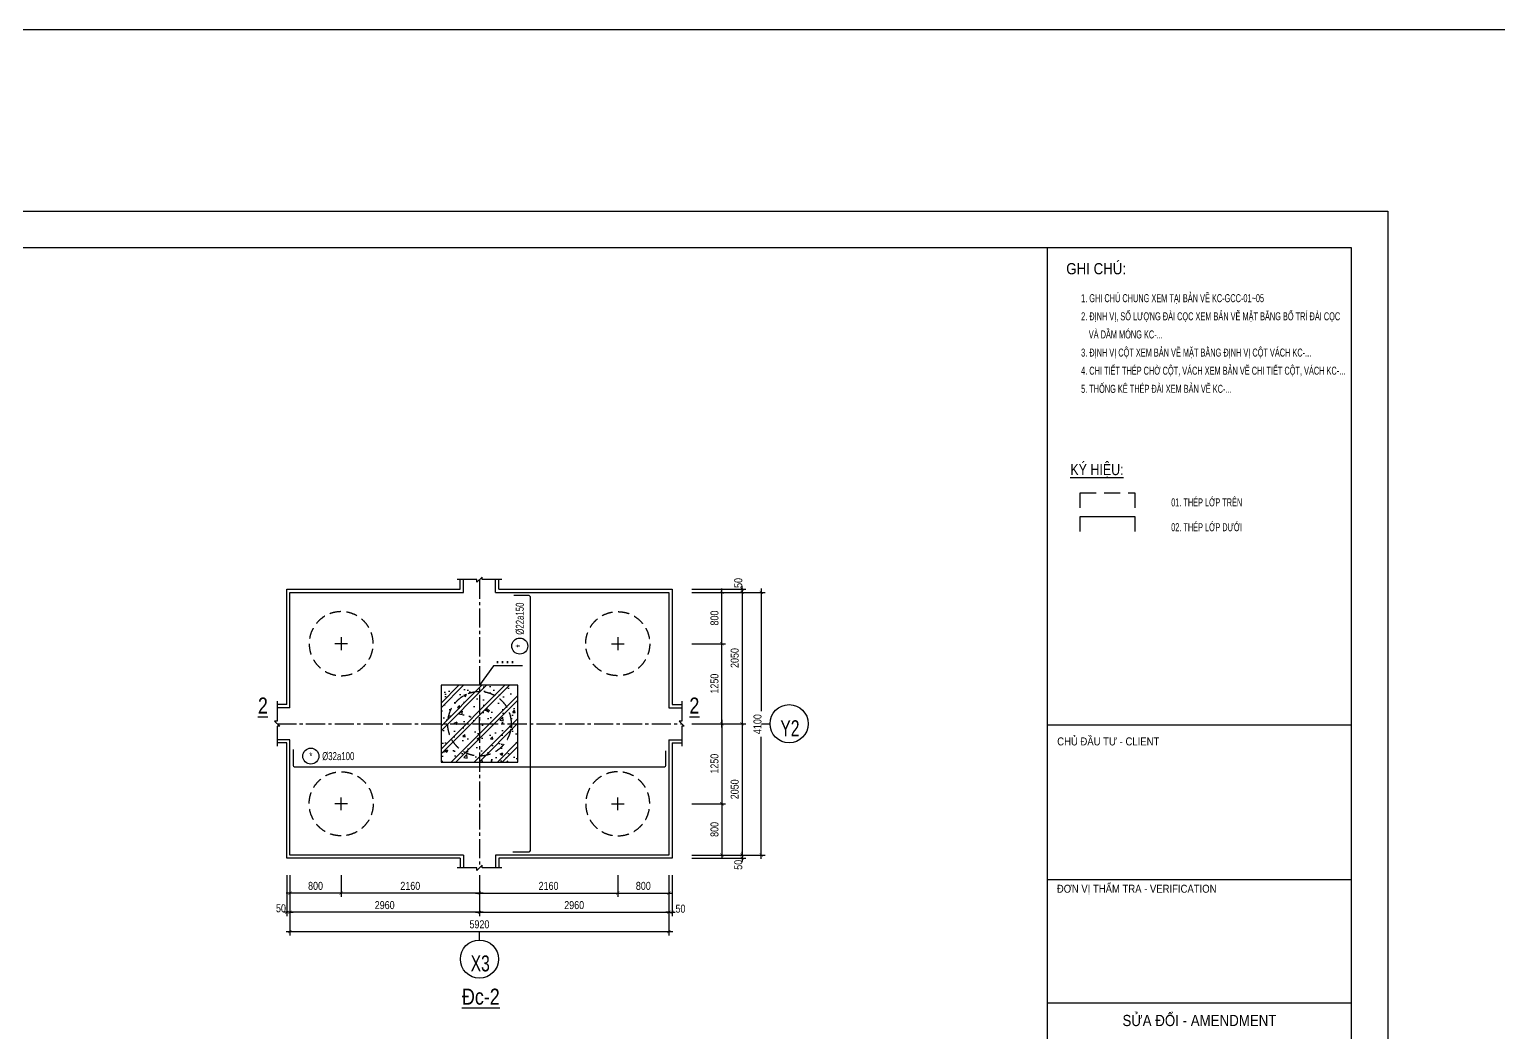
# Model space of a CAD drawing. Extents: x 71 to 2424299, y -14 to 1061502.
# Drawn here: x 1184400 to 1195875, y 494969 to 502800 of the extents above; entities that cross this region are included whole.
import ezdxf
from ezdxf.enums import TextEntityAlignment as Align

# ---------------------------------------------------------------- set-up
doc = ezdxf.new("R2010")
doc.units = 0
doc.header["$LTSCALE"] = 1000
doc.header["$MEASUREMENT"] = 0
doc.header["$PDMODE"] = 3
doc.linetypes.add('CENTER2', pattern=[1.125, 0.75, -0.125, 0.125, -0.125])
doc.linetypes.add('HIDDEN', pattern=[0.375, 0.25, -0.125])
doc.layers.get('0').update_dxf_attribs({"linetype": 'CONTINUOUS'})
doc.layers.get('Defpoints').update_dxf_attribs({"linetype": 'CONTINUOUS'})
for name, color, linetype in [('CDC -TEXT KHUNG', 7, 'CONTINUOUS'), ('CDC-KHUNGTEN', 7, 'CONTINUOUS'), ('CDC.01.AXIS', 160, 'CENTER2'), ('CDC.02.DIM', 1, 'CONTINUOUS'), ('CDC.03.BORDER', 3, 'CONTINUOUS'), ('CDC.04.HIDDEN', 8, 'HIDDEN'), ('CDC.05.STEEL', 4, 'CONTINUOUS'), ('CDC.06.TEXT', 2, 'CONTINUOUS'), ('CDC.09.COLUMN', 4, 'CONTINUOUS'), ('CDC.10.HATCH', 9, 'CONTINUOUS'), ('CDC.11.NOTE', 8, 'CONTINUOUS'), ('CDC.12.PILE', 7, 'CONTINUOUS'), ('CDC.14.STEELNUM', 9, 'CONTINUOUS'), ('KCS_CHI', 1, 'CONTINUOUS')]:
    doc.layers.add(name, color=color, linetype=linetype)
doc.styles.add('ARIAL', font='arial.ttf', dxfattribs={"width": 0.8})
doc.styles.add('KT CDC', font='arial.ttf', dxfattribs={"width": 0.85, "height": 200})
doc.styles.add('ROMANS', font='arial.ttf', dxfattribs={"width": 0.55})
doc.dimstyles.new('50', dxfattribs={"dimscale": 25, "dimtxt": 2.5, "dimasz": 1, "dimexe": 1.2, "dimexo": 0, "dimgap": 1, "dimtad": 1, "dimdec": 0, "dimlfac": 2, "dimdsep": 46, "dimtxsty": 'ARIAL', "dimblk": 'ARCHTICK', "dimcen": 1, "dimdle": 1.2, "dimclrd": 1, "dimclre": 1, "dimclrt": 2, "dimadec": 0, "dimazin": 0, "dimtfac": 0.00072, "dimtdec": 0, "dimtix": 1, "dimtmove": 2, "dimatfit": 3, "dimfxl": 1, "dimtolj": 1, "dimarcsym": 0})

# ---------------------------------------------------------------- blocks, each defined once
blk = doc.blocks.new('_ArchTick')
at = {"color": 0, "linetype": 'ByBlock', "const_width": 0.15}
blk.add_lwpolyline([(-0.5, -0.5), (0.5, 0.5)], dxfattribs=at)
blk = doc.blocks.new('*D2019')
at = {"layer": 'CDC.02.DIM', "color": 1, "lineweight": -2, "transparency": 16777216}
for p, q in [((1189575, 498405), (1189996, 498405)), ((1189966, 498435), (1189966, 497350)), ((1189575, 497380), (1189996, 497380))]:
    blk.add_line(p, q, dxfattribs=at)
at = {"layer": 'Defpoints', "color": 0, "transparency": 16777216}
for p in [(1189575, 498405), (1189575, 497380), (1189966, 497380)]:
    blk.add_point(p, dxfattribs=at)
at = {"layer": 'CDC.02.DIM', "color": 1, "lineweight": -2, "transparency": 16777216, "xscale": 25, "yscale": 25, "zscale": 25}
for p, rotation in [((1189966, 498405), 90), ((1189966, 497380), 270)]:
    blk.add_blockref('_ArchTick', p, dxfattribs=dict(at, rotation=rotation))
at = {"layer": 'CDC.02.DIM', "color": 2, "transparency": 16777216, "insert": (1189909, 497893), "char_height": 62.5, "attachment_point": 5, "rotation": 90, "style": 'ARIAL'}
blk.add_mtext('\\A1;2050', dxfattribs=at)
blk = doc.blocks.new('*D2020')
at = {"layer": 'CDC.02.DIM', "color": 1, "lineweight": -2, "transparency": 16777216}
for p, q in [((1189575, 497380), (1189996, 497380)), ((1189966, 497410), (1189966, 496325)), ((1189575, 496355), (1189996, 496355))]:
    blk.add_line(p, q, dxfattribs=at)
at = {"layer": 'Defpoints', "color": 0, "transparency": 16777216}
for p in [(1189575, 497380), (1189575, 496355), (1189966, 496355)]:
    blk.add_point(p, dxfattribs=at)
at = {"layer": 'CDC.02.DIM', "color": 1, "lineweight": -2, "transparency": 16777216, "xscale": 25, "yscale": 25, "zscale": 25}
for p, rotation in [((1189966, 497380), 90), ((1189966, 496355), 270)]:
    blk.add_blockref('_ArchTick', p, dxfattribs=dict(at, rotation=rotation))
at = {"layer": 'CDC.02.DIM', "color": 2, "transparency": 16777216, "insert": (1189909, 496868), "char_height": 62.5, "attachment_point": 5, "rotation": 90, "style": 'ARIAL'}
blk.add_mtext('\\A1;2050', dxfattribs=at)
blk = doc.blocks.new('*D2021')
at = {"layer": 'CDC.02.DIM', "color": 1, "lineweight": -2, "transparency": 16777216}
for p, q in [((1189575, 498405), (1190146, 498405)), ((1190116, 498435), (1190116, 497478)), ((1190116, 496325), (1190116, 497277)), ((1189575, 496355), (1190146, 496355))]:
    blk.add_line(p, q, dxfattribs=at)
at = {"layer": 'Defpoints', "color": 0, "transparency": 16777216}
for p in [(1189575, 498405), (1189575, 496355), (1190116, 496355)]:
    blk.add_point(p, dxfattribs=at)
at = {"layer": 'CDC.02.DIM', "color": 1, "lineweight": -2, "transparency": 16777216, "xscale": 25, "yscale": 25, "zscale": 25}
for p, rotation in [((1190116, 498405), 90), ((1190116, 496355), 270)]:
    blk.add_blockref('_ArchTick', p, dxfattribs=dict(at, rotation=rotation))
at = {"layer": 'CDC.02.DIM', "color": 2, "transparency": 16777216, "insert": (1190087, 497377), "char_height": 62.5, "attachment_point": 5, "rotation": 90, "style": 'ARIAL'}
blk.add_mtext('\\A1;4100', dxfattribs=at)
blk = doc.blocks.new('*D2022')
at = {"layer": 'CDC.02.DIM', "color": 1, "lineweight": -2, "transparency": 16777216}
for p, q in [((1189575, 498430), (1189996, 498430)), ((1189575, 498405), (1189996, 498405)), ((1189966, 498430), (1189966, 498455)), ((1189966, 498405), (1189966, 498430)), ((1189966, 498405), (1189966, 498380))]:
    blk.add_line(p, q, dxfattribs=at)
at = {"layer": 'Defpoints', "color": 0, "transparency": 16777216}
for p in [(1189575, 498430), (1189575, 498405), (1189966, 498430)]:
    blk.add_point(p, dxfattribs=at)
at = {"layer": 'CDC.02.DIM', "color": 1, "lineweight": -2, "transparency": 16777216, "xscale": 25, "yscale": 25, "zscale": 25}
for p, rotation in [((1189966, 498430), 270), ((1189966, 498405), 90)]:
    blk.add_blockref('_ArchTick', p, dxfattribs=dict(at, rotation=rotation))
at = {"layer": 'CDC.02.DIM', "color": 2, "transparency": 16777216, "insert": (1189937, 498479), "char_height": 62.5, "attachment_point": 5, "rotation": 90, "style": 'ARIAL'}
blk.add_mtext('\\A1;50', dxfattribs=at)
blk = doc.blocks.new('*D2023')
at = {"layer": 'CDC.02.DIM', "color": 1, "lineweight": -2, "transparency": 16777216}
for p, q in [((1189575, 496355), (1189996, 496355)), ((1189575, 496330), (1189996, 496330)), ((1189966, 496355), (1189966, 496380)), ((1189966, 496355), (1189966, 496330)), ((1189966, 496330), (1189966, 496305))]:
    blk.add_line(p, q, dxfattribs=at)
at = {"layer": 'Defpoints', "color": 0, "transparency": 16777216}
for p in [(1189575, 496355), (1189575, 496330), (1189966, 496330)]:
    blk.add_point(p, dxfattribs=at)
at = {"layer": 'CDC.02.DIM', "color": 1, "lineweight": -2, "transparency": 16777216, "xscale": 25, "yscale": 25, "zscale": 25}
for p, rotation in [((1189966, 496355), 270), ((1189966, 496330), 90)]:
    blk.add_blockref('_ArchTick', p, dxfattribs=dict(at, rotation=rotation))
at = {"layer": 'CDC.02.DIM', "color": 2, "transparency": 16777216, "insert": (1189937, 496279), "char_height": 62.5, "attachment_point": 5, "rotation": 90, "style": 'ARIAL'}
blk.add_mtext('\\A1;50', dxfattribs=at)
blk = doc.blocks.new('*D2024')
at = {"layer": 'CDC.02.DIM', "color": 1, "lineweight": -2, "transparency": 16777216}
for p, q in [((1189808, 497350), (1189808, 498035)), ((1189575, 498005), (1189838, 498005)), ((1189575, 497380), (1189838, 497380))]:
    blk.add_line(p, q, dxfattribs=at)
at = {"layer": 'Defpoints', "color": 0, "transparency": 16777216}
for p in [(1189575, 498005), (1189808, 498005), (1189575, 497380)]:
    blk.add_point(p, dxfattribs=at)
at = {"layer": 'CDC.02.DIM', "color": 1, "lineweight": -2, "transparency": 16777216, "xscale": 25, "yscale": 25, "zscale": 25}
for p, rotation in [((1189808, 498005), 90), ((1189808, 497380), 270)]:
    blk.add_blockref('_ArchTick', p, dxfattribs=dict(at, rotation=rotation))
at = {"layer": 'CDC.02.DIM', "color": 2, "transparency": 16777216, "insert": (1189751, 497693), "char_height": 62.5, "attachment_point": 5, "rotation": 90, "style": 'ARIAL'}
blk.add_mtext('\\A1;1250', dxfattribs=at)
blk = doc.blocks.new('*D2025')
at = {"layer": 'CDC.02.DIM', "color": 1, "lineweight": -2, "transparency": 16777216}
for p, q in [((1189575, 497380), (1189838, 497380)), ((1189808, 497410), (1189808, 496725)), ((1189575, 496755), (1189838, 496755))]:
    blk.add_line(p, q, dxfattribs=at)
at = {"layer": 'Defpoints', "color": 0, "transparency": 16777216}
for p in [(1189575, 497380), (1189575, 496755), (1189808, 496755)]:
    blk.add_point(p, dxfattribs=at)
at = {"layer": 'CDC.02.DIM', "color": 1, "lineweight": -2, "transparency": 16777216, "xscale": 25, "yscale": 25, "zscale": 25}
for p, rotation in [((1189808, 497380), 90), ((1189808, 496755), 270)]:
    blk.add_blockref('_ArchTick', p, dxfattribs=dict(at, rotation=rotation))
at = {"layer": 'CDC.02.DIM', "color": 2, "transparency": 16777216, "insert": (1189751, 497068), "char_height": 62.5, "attachment_point": 5, "rotation": 90, "style": 'ARIAL'}
blk.add_mtext('\\A1;1250', dxfattribs=at)
blk = doc.blocks.new('*D1994')
at = {"layer": 'CDC.02.DIM', "color": 1, "lineweight": -2, "transparency": 16777216}
for p, q in [((1186435, 496199), (1186435, 495878)), ((1187915, 496199), (1187915, 495878)), ((1187945, 495908), (1186405, 495908))]:
    blk.add_line(p, q, dxfattribs=at)
at = {"layer": 'Defpoints', "color": 0, "transparency": 16777216}
for p in [(1186435, 496199), (1187915, 496199), (1186435, 495908)]:
    blk.add_point(p, dxfattribs=at)
at = {"layer": 'CDC.02.DIM', "color": 1, "lineweight": -2, "transparency": 16777216, "xscale": 25, "yscale": 25, "zscale": 25, "rotation": 180}
blk.add_blockref('_ArchTick', (1186435, 495908), dxfattribs=at)
at = {"layer": 'CDC.02.DIM', "color": 1, "lineweight": -2, "transparency": 16777216, "xscale": 25, "yscale": 25, "zscale": 25}
blk.add_blockref('_ArchTick', (1187915, 495908), dxfattribs=at)
at = {"layer": 'CDC.02.DIM', "color": 2, "transparency": 16777216, "insert": (1187175, 495964), "char_height": 62.5, "attachment_point": 5, "style": 'ARIAL'}
blk.add_mtext('\\A1;2960', dxfattribs=at)
blk = doc.blocks.new('*D1995')
at = {"layer": 'CDC.02.DIM', "color": 1, "lineweight": -2, "transparency": 16777216}
for p, q in [((1187915, 496199), (1187915, 495878)), ((1189395, 496199), (1189395, 495878)), ((1187885, 495908), (1189425, 495908))]:
    blk.add_line(p, q, dxfattribs=at)
at = {"layer": 'Defpoints', "color": 0, "transparency": 16777216}
for p in [(1187915, 496199), (1189395, 496199), (1189395, 495908)]:
    blk.add_point(p, dxfattribs=at)
at = {"layer": 'CDC.02.DIM', "color": 1, "lineweight": -2, "transparency": 16777216, "xscale": 25, "yscale": 25, "zscale": 25, "rotation": 180}
blk.add_blockref('_ArchTick', (1187915, 495908), dxfattribs=at)
at = {"layer": 'CDC.02.DIM', "color": 1, "lineweight": -2, "transparency": 16777216, "xscale": 25, "yscale": 25, "zscale": 25}
blk.add_blockref('_ArchTick', (1189395, 495908), dxfattribs=at)
at = {"layer": 'CDC.02.DIM', "color": 2, "transparency": 16777216, "insert": (1188655, 495964), "char_height": 62.5, "attachment_point": 5, "style": 'ARIAL'}
blk.add_mtext('\\A1;2960', dxfattribs=at)
blk = doc.blocks.new('*D1996')
at = {"layer": 'CDC.02.DIM', "color": 1, "lineweight": -2, "transparency": 16777216}
for p, q in [((1186435, 496199), (1186435, 495728)), ((1189395, 496199), (1189395, 495728)), ((1186405, 495758), (1189425, 495758))]:
    blk.add_line(p, q, dxfattribs=at)
at = {"layer": 'Defpoints', "color": 0, "transparency": 16777216}
for p in [(1186435, 496199), (1189395, 496199), (1189395, 495758)]:
    blk.add_point(p, dxfattribs=at)
at = {"layer": 'CDC.02.DIM', "color": 1, "lineweight": -2, "transparency": 16777216, "xscale": 25, "yscale": 25, "zscale": 25, "rotation": 180}
blk.add_blockref('_ArchTick', (1186435, 495758), dxfattribs=at)
at = {"layer": 'CDC.02.DIM', "color": 1, "lineweight": -2, "transparency": 16777216, "xscale": 25, "yscale": 25, "zscale": 25}
blk.add_blockref('_ArchTick', (1189395, 495758), dxfattribs=at)
at = {"layer": 'CDC.02.DIM', "color": 2, "transparency": 16777216, "insert": (1187915, 495814), "char_height": 62.5, "attachment_point": 5, "style": 'ARIAL'}
blk.add_mtext('\\A1;5920', dxfattribs=at)
blk = doc.blocks.new('*D1997')
at = {"layer": 'CDC.02.DIM', "color": 1, "lineweight": -2, "transparency": 16777216}
for p, q in [((1186835, 496199), (1186835, 496028)), ((1187915, 496199), (1187915, 496028)), ((1187945, 496058), (1186805, 496058))]:
    blk.add_line(p, q, dxfattribs=at)
at = {"layer": 'Defpoints', "color": 0, "transparency": 16777216}
for p in [(1186835, 496199), (1187915, 496199), (1186835, 496058)]:
    blk.add_point(p, dxfattribs=at)
at = {"layer": 'CDC.02.DIM', "color": 1, "lineweight": -2, "transparency": 16777216, "xscale": 25, "yscale": 25, "zscale": 25, "rotation": 180}
blk.add_blockref('_ArchTick', (1186835, 496058), dxfattribs=at)
at = {"layer": 'CDC.02.DIM', "color": 1, "lineweight": -2, "transparency": 16777216, "xscale": 25, "yscale": 25, "zscale": 25}
blk.add_blockref('_ArchTick', (1187915, 496058), dxfattribs=at)
at = {"layer": 'CDC.02.DIM', "color": 2, "transparency": 16777216, "insert": (1187375, 496114), "char_height": 62.5, "attachment_point": 5, "style": 'ARIAL'}
blk.add_mtext('\\A1;2160', dxfattribs=at)
blk = doc.blocks.new('*D1998')
at = {"layer": 'CDC.02.DIM', "color": 1, "lineweight": -2, "transparency": 16777216}
for p, q in [((1187915, 496199), (1187915, 496028)), ((1188995, 496199), (1188995, 496028)), ((1187885, 496058), (1189025, 496058))]:
    blk.add_line(p, q, dxfattribs=at)
at = {"layer": 'Defpoints', "color": 0, "transparency": 16777216}
for p in [(1187915, 496199), (1188995, 496199), (1188995, 496058)]:
    blk.add_point(p, dxfattribs=at)
at = {"layer": 'CDC.02.DIM', "color": 1, "lineweight": -2, "transparency": 16777216, "xscale": 25, "yscale": 25, "zscale": 25, "rotation": 180}
blk.add_blockref('_ArchTick', (1187915, 496058), dxfattribs=at)
at = {"layer": 'CDC.02.DIM', "color": 1, "lineweight": -2, "transparency": 16777216, "xscale": 25, "yscale": 25, "zscale": 25}
blk.add_blockref('_ArchTick', (1188995, 496058), dxfattribs=at)
at = {"layer": 'CDC.02.DIM', "color": 2, "transparency": 16777216, "insert": (1188455, 496114), "char_height": 62.5, "attachment_point": 5, "style": 'ARIAL'}
blk.add_mtext('\\A1;2160', dxfattribs=at)
blk = doc.blocks.new('*D1999')
at = {"layer": 'CDC.02.DIM', "color": 1, "lineweight": -2, "transparency": 16777216}
for p, q in [((1186410, 496199), (1186410, 495878)), ((1186435, 496199), (1186435, 495878)), ((1186410, 495908), (1186385, 495908)), ((1186435, 495908), (1186410, 495908)), ((1186435, 495908), (1186460, 495908))]:
    blk.add_line(p, q, dxfattribs=at)
at = {"layer": 'Defpoints', "color": 0, "transparency": 16777216}
for p in [(1186410, 496199), (1186435, 496199), (1186410, 495908)]:
    blk.add_point(p, dxfattribs=at)
at = {"layer": 'CDC.02.DIM', "color": 1, "lineweight": -2, "transparency": 16777216, "xscale": 25, "yscale": 25, "zscale": 25}
blk.add_blockref('_ArchTick', (1186410, 495908), dxfattribs=at)
at = {"layer": 'CDC.02.DIM', "color": 1, "lineweight": -2, "transparency": 16777216, "xscale": 25, "yscale": 25, "zscale": 25, "rotation": 180}
blk.add_blockref('_ArchTick', (1186435, 495908), dxfattribs=at)
at = {"layer": 'CDC.02.DIM', "color": 2, "transparency": 16777216, "insert": (1186365, 495939), "char_height": 62.5, "attachment_point": 5, "style": 'ARIAL'}
blk.add_mtext('\\A1;50', dxfattribs=at)
blk = doc.blocks.new('*D2000')
at = {"layer": 'CDC.02.DIM', "color": 1, "lineweight": -2, "transparency": 16777216}
for p, q in [((1189395, 496199), (1189395, 495878)), ((1189420, 496199), (1189420, 495878)), ((1189395, 495908), (1189370, 495908)), ((1189395, 495908), (1189420, 495908)), ((1189420, 495908), (1189445, 495908))]:
    blk.add_line(p, q, dxfattribs=at)
at = {"layer": 'Defpoints', "color": 0, "transparency": 16777216}
for p in [(1189395, 496199), (1189420, 496199), (1189420, 495908)]:
    blk.add_point(p, dxfattribs=at)
at = {"layer": 'CDC.02.DIM', "color": 1, "lineweight": -2, "transparency": 16777216, "xscale": 25, "yscale": 25, "zscale": 25}
blk.add_blockref('_ArchTick', (1189395, 495908), dxfattribs=at)
at = {"layer": 'CDC.02.DIM', "color": 1, "lineweight": -2, "transparency": 16777216, "xscale": 25, "yscale": 25, "zscale": 25, "rotation": 180}
blk.add_blockref('_ArchTick', (1189420, 495908), dxfattribs=at)
at = {"layer": 'CDC.02.DIM', "color": 2, "transparency": 16777216, "insert": (1189485, 495936), "char_height": 62.5, "attachment_point": 5, "style": 'ARIAL'}
blk.add_mtext('\\A1;50', dxfattribs=at)
blk = doc.blocks.new('D1000')
at = {"layer": 'CDC.01.AXIS'}
for p, q in [((100, 0), (-100, 0)), ((0, -100), (0, 100))]:
    blk.add_line(p, q, dxfattribs=at)
at = {"layer": 'CDC.04.HIDDEN', "ltscale": 0.7}
blk.add_circle((0, 0), 500, dxfattribs=at)
blk = doc.blocks.new('*D1755')
at = {"layer": 'CDC.02.DIM', "color": 1, "lineweight": -2, "transparency": 16777216}
for p, q in [((1188995, 496199), (1188995, 496028)), ((1189395, 496199), (1189395, 496028)), ((1188965, 496058), (1189425, 496058))]:
    blk.add_line(p, q, dxfattribs=at)
at = {"layer": 'Defpoints', "color": 0, "transparency": 16777216}
for p in [(1188995, 496199), (1189395, 496199), (1189395, 496058)]:
    blk.add_point(p, dxfattribs=at)
at = {"layer": 'CDC.02.DIM', "color": 1, "lineweight": -2, "transparency": 16777216, "xscale": 25, "yscale": 25, "zscale": 25, "rotation": 180}
blk.add_blockref('_ArchTick', (1188995, 496058), dxfattribs=at)
at = {"layer": 'CDC.02.DIM', "color": 1, "lineweight": -2, "transparency": 16777216, "xscale": 25, "yscale": 25, "zscale": 25}
blk.add_blockref('_ArchTick', (1189395, 496058), dxfattribs=at)
at = {"layer": 'CDC.02.DIM', "color": 2, "transparency": 16777216, "insert": (1189195, 496114), "char_height": 62.5, "attachment_point": 5, "style": 'ARIAL'}
blk.add_mtext('\\A1;800', dxfattribs=at)
blk = doc.blocks.new('*D1756')
at = {"layer": 'CDC.02.DIM', "color": 1, "lineweight": -2, "transparency": 16777216}
for p, q in [((1186435, 496199), (1186435, 496028)), ((1186835, 496199), (1186835, 496028)), ((1186865, 496058), (1186405, 496058))]:
    blk.add_line(p, q, dxfattribs=at)
at = {"layer": 'Defpoints', "color": 0, "transparency": 16777216}
for p in [(1186435, 496199), (1186835, 496199), (1186435, 496058)]:
    blk.add_point(p, dxfattribs=at)
at = {"layer": 'CDC.02.DIM', "color": 1, "lineweight": -2, "transparency": 16777216, "xscale": 25, "yscale": 25, "zscale": 25, "rotation": 180}
blk.add_blockref('_ArchTick', (1186435, 496058), dxfattribs=at)
at = {"layer": 'CDC.02.DIM', "color": 1, "lineweight": -2, "transparency": 16777216, "xscale": 25, "yscale": 25, "zscale": 25}
blk.add_blockref('_ArchTick', (1186835, 496058), dxfattribs=at)
at = {"layer": 'CDC.02.DIM', "color": 2, "transparency": 16777216, "insert": (1186635, 496114), "char_height": 62.5, "attachment_point": 5, "style": 'ARIAL'}
blk.add_mtext('\\A1;800', dxfattribs=at)
blk = doc.blocks.new('*D1757')
at = {"layer": 'CDC.02.DIM', "color": 1, "lineweight": -2, "transparency": 16777216}
for p, q in [((1189808, 496785), (1189808, 496325)), ((1189575, 496755), (1189838, 496755)), ((1189575, 496355), (1189838, 496355))]:
    blk.add_line(p, q, dxfattribs=at)
at = {"layer": 'Defpoints', "color": 0, "transparency": 16777216}
for p in [(1189575, 496755), (1189575, 496355), (1189808, 496355)]:
    blk.add_point(p, dxfattribs=at)
at = {"layer": 'CDC.02.DIM', "color": 1, "lineweight": -2, "transparency": 16777216, "xscale": 25, "yscale": 25, "zscale": 25}
for p, rotation in [((1189808, 496755), 90), ((1189808, 496355), 270)]:
    blk.add_blockref('_ArchTick', p, dxfattribs=dict(at, rotation=rotation))
at = {"layer": 'CDC.02.DIM', "color": 2, "transparency": 16777216, "insert": (1189751, 496555), "char_height": 62.5, "attachment_point": 5, "rotation": 90, "style": 'ARIAL'}
blk.add_mtext('\\A1;800', dxfattribs=at)
blk = doc.blocks.new('*D1758')
at = {"layer": 'CDC.02.DIM', "color": 1, "lineweight": -2, "transparency": 16777216}
for p, q in [((1189575, 498405), (1189838, 498405)), ((1189808, 497975), (1189808, 498435)), ((1189575, 498005), (1189838, 498005))]:
    blk.add_line(p, q, dxfattribs=at)
at = {"layer": 'Defpoints', "color": 0, "transparency": 16777216}
for p in [(1189575, 498405), (1189808, 498405), (1189575, 498005)]:
    blk.add_point(p, dxfattribs=at)
at = {"layer": 'CDC.02.DIM', "color": 1, "lineweight": -2, "transparency": 16777216, "xscale": 25, "yscale": 25, "zscale": 25}
for p, rotation in [((1189808, 498405), 90), ((1189808, 498005), 270)]:
    blk.add_blockref('_ArchTick', p, dxfattribs=dict(at, rotation=rotation))
at = {"layer": 'CDC.02.DIM', "color": 2, "transparency": 16777216, "insert": (1189751, 498205), "char_height": 62.5, "attachment_point": 5, "rotation": 90, "style": 'ARIAL'}
blk.add_mtext('\\A1;800', dxfattribs=at)
blk = doc.blocks.new('34')
at = {"color": 4, "elevation": 0}
blk.add_lwpolyline([(1087304, 521743), (1107165, 521743), (1107165, 536023), (1087304, 536023)], close=True, dxfattribs=at)
at = {"layer": 'CDC-KHUNGTEN', "color": 4}
blk.add_line((1104790, 521743), (1104790, 536023), dxfattribs=at)
at = {"layer": 'CDC-KHUNGTEN', "color": 7}
for p, q in [((1107165, 521743), (1107165, 536023)), ((1107165, 532296), (1104790, 532296)), ((1107165, 531089), (1104790, 531089)), ((1107165, 530125), (1104790, 530125))]:
    blk.add_line(p, q, dxfattribs=at)
at = {"layer": 'Defpoints', "elevation": 0}
blk.add_lwpolyline([(1086424, 521457), (1086424, 536307), (1107449, 536307), (1107449, 521457), (1086424, 521457)], close=True, dxfattribs=at)
at = {"layer": 'CDC -TEXT KHUNG', "style": 'KT CDC', "width": 0.85}
for s, p in [('CHỦ ĐẦU TƯ - CLIENT', (1104867, 532138)), ('ĐƠN VỊ THẨM TRA - VERIFICATION ', (1104864, 530988))]:
    blk.add_text(s, height=62.5, dxfattribs=at).set_placement(p)
at = {"layer": 'CDC -TEXT KHUNG', "color": 6, "style": 'KT CDC', "width": 0.85}
blk.add_text('SỬA ĐỔI - AMENDMENT', height=87.5, dxfattribs=at).set_placement((1105978, 529947), align=Align.CENTER)

msp = doc.modelspace()

# ---------------------------------------------------------------- hatches: boundary and pattern name
at = {"layer": 'CDC.10.HATCH'}
h = msp.add_hatch(dxfattribs=at)
h.set_pattern_fill('CHAU-01', color=256, scale=30, style=0, pattern_type=2)
h.set_pattern_definition([(50, (2920, -17150), (215.178055, -18.82564), [22.5, -247.5]), (355, (2920, -17150), (-41.6254, 225.65764), [18, -198]), (100.4514, (2937.93, -17151.57), (173.552815, 206.831863), [19.122057, -210.342634]), (46.1842, (2920, -17090), (320.172315, -49.655704), [33.75, -371.25]), (96.6356, (2946.68, -17094.14), (280.39881, 292.23536), [28.68309, -315.5139]), (351.1842, (2920, -17090), (280.39858, 292.23558), [27, -297]), (21, (2950, -17105), (179.072116, -120.785667), [22.5, -247.5]), (326, (2950, -17105), (72.9946, 217.545014), [18, -198]), (71.4514, (2964.92, -17115.07), (252.06679, 96.75915), [19.122057, -210.342634]), (37.5, (2920, -17150), (3.6479566, 99.868156), [0, -195.6, 0, -201, 0, -198.75]), (7.5, (2920, -17150), (78.920861, 118.323514), [0, -114.6, 0, -191.1, 0, -75.75]), (327.5, (2853.1, -17150), (160.146731, -6.7664615), [0, -75, 0, -234, 0, -310.5]), (317.5, (2823.1, -17150), (174.955851, 30.031495), [0, -97.5, 0, -155.4, 0, -220.5]), (45, (2920, -17150), (-90.156115, 90.156115), []), (45, (2920, -17113.25), (-90.156115, 90.156115), [])])
h.paths.add_polyline_path([(1188215.29, 497680.24), (1187615.29, 497680.24), (1187615.29, 497080.24), (1188215.29, 497080.24)])

# ---------------------------------------------------------------- linework, layer by layer
at = {"layer": 'CDC.01.AXIS', "ltscale": 0.2}
for p, q in [((1187915.29, 498505), (1187915.29, 496255)), ((1186335.29, 497380), (1189495.29, 497380))]:
    msp.add_line(p, q, dxfattribs=at)
at = {"layer": 'CDC.03.BORDER'}
for p, q in [((1187790.29, 498405), (1187790.29, 498505)), ((1188040.29, 498405), (1188040.29, 498505)), ((1186435.29, 497505), (1186335.29, 497505)), ((1189395.29, 497505), (1189495.29, 497505)), ((1186435.29, 497255), (1186335.29, 497255)), ((1189395.29, 497255), (1189495.29, 497255)), ((1187790.29, 496355), (1187790.29, 496255)), ((1188040.29, 496355), (1188040.29, 496255))]:
    msp.add_line(p, q, dxfattribs=at)
for points in [[(1186435.29, 497505), (1186435.29, 498405), (1187790.29, 498405)], [(1188040.29, 498405), (1189395.29, 498405), (1189395.29, 497505)], [(1187790.29, 496355), (1186435.29, 496355), (1186435.29, 497255)], [(1189395.29, 497255), (1189395.29, 496355), (1188040.29, 496355)]]:
    msp.add_lwpolyline(points, dxfattribs=at)
at = {"layer": 'CDC.05.STEEL', "linetype": 'HIDDEN', "ltscale": 0.5, "elevation": 0}
msp.add_lwpolyline([(1192607.17, 499064.29), (1192607.17, 499182.75), (1193033.21, 499182.75), (1193033.21, 499064.29)], dxfattribs=at)
at = {"layer": 'CDC.05.STEEL', "elevation": 0}
msp.add_lwpolyline([(1192607.17, 498879.55), (1192607.17, 498998.02), (1193033.21, 498998.02), (1193033.21, 498879.55)], dxfattribs=at)
at = {"layer": 'CDC.05.STEEL'}
for points in [[(1188175, 496380), (1188302.67, 496380, 0.41421356), (1188312.67, 496390), (1188312.67, 498370, 0.41421356), (1188302.67, 498380), (1188185, 498380)], [(1186460.29, 497179.47), (1186460.29, 497054.75, 0.41421356), (1186470.29, 497044.75), (1189360.29, 497044.75, 0.41421356), (1189370.29, 497054.75), (1189370.29, 497169.47)]]:
    msp.add_lwpolyline(points, format="xyb", dxfattribs=at)
at = {"layer": 'CDC.09.COLUMN'}
msp.add_lwpolyline([(1187615.29, 497080.24), (1188215.29, 497080.24), (1188215.29, 497680.24), (1187615.29, 497680.24)], close=True, dxfattribs=at)
at = {"layer": 'CDC.11.NOTE'}
for p, q in [((1187765.29, 498430), (1187765.29, 498505)), ((1188065.29, 498430), (1188065.29, 498505)), ((1186410.29, 497530), (1186335.29, 497530)), ((1189420.29, 497530), (1189495.29, 497530)), ((1190119.03, 497380), (1190184.95, 497380)), ((1186410.29, 497230), (1186335.29, 497230)), ((1189420.29, 497230), (1189495.29, 497230)), ((1187765.29, 496330), (1187765.29, 496255)), ((1188065.29, 496330), (1188065.29, 496255)), ((1187915.29, 495691.66), (1187915.29, 495757.59))]:
    msp.add_line(p, q, dxfattribs=at)
for points in [[(1188090.29, 498505), (1187935.29, 498505), (1187935.29, 498525), (1187895.29, 498485), (1187895.29, 498505), (1187740.29, 498505)], [(1186410.29, 497530), (1186410.29, 498430), (1187765.29, 498430)], [(1188065.29, 498430), (1189420.29, 498430), (1189420.29, 497530)], [(1186335.29, 497555), (1186335.29, 497400), (1186315.29, 497400), (1186355.29, 497360), (1186335.29, 497360), (1186335.29, 497205)], [(1189495.29, 497555), (1189495.29, 497400), (1189475.29, 497400), (1189515.29, 497360), (1189495.29, 497360), (1189495.29, 497205)], [(1187765.29, 496330), (1186410.29, 496330), (1186410.29, 497230)], [(1189420.29, 497230), (1189420.29, 496330), (1188065.29, 496330)], [(1188090.29, 496255), (1187935.29, 496255), (1187935.29, 496275), (1187895.29, 496235), (1187895.29, 496255), (1187740.29, 496255)]]:
    msp.add_lwpolyline(points, dxfattribs=at)
for centre in [(1190334.1, 497380), (1187915.29, 495542.52)]:
    msp.add_circle(centre, 149.14, dxfattribs=at)
at = {"layer": 'CDC.14.STEELNUM'}
for centre in [(1188230.17, 497986.56), (1186598.25, 497127.25)]:
    msp.add_circle(centre, 62.5, dxfattribs=at)
at = {"layer": 'Defpoints', "color": 1}
msp.add_lwpolyline([(1082950, 502800), (1264360, 502800), (1264360, 478660), (1082950, 478660)], close=True, dxfattribs=at)
at = {"layer": 'KCS_CHI'}
msp.add_lwpolyline([(1188251.28, 497831.03), (1188023.6, 497831.03), (1187915.29, 497680.24)], dxfattribs=at)

# ---------------------------------------------------------------- block references
at = {"layer": 'CDC.03.BORDER'}
msp.add_blockref('34', (87560.73, -34927.16), dxfattribs=at)
at = {"layer": 'CDC.12.PILE', "yscale": 0.5, "zscale": 0.5, "rotation": 180}
for p, xscale in [((1186835.29, 498005), -0.5), ((1188995.29, 498005), 0.5)]:
    msp.add_blockref('D1000', p, dxfattribs=dict(at, xscale=xscale))
at = {"layer": 'CDC.12.PILE', "yscale": 0.5, "zscale": 0.5}
for p, xscale in [((1187915.29, 497380), -0.5), ((1186835.29, 496755), 0.5), ((1188995.29, 496755), -0.5)]:
    msp.add_blockref('D1000', p, dxfattribs=dict(at, xscale=xscale))

# ---------------------------------------------------------------- texts
at = {"layer": 'CDC -TEXT KHUNG', "color": 6, "style": 'KT CDC', "width": 0.85}
msp.add_text('GHI CHÚ:', height=87.5, dxfattribs=at).set_placement((1192498.2, 500888.37))
at = {"layer": 'CDC.06.TEXT'}
for s, height, style, width, p in [('1. GHI CHÚ CHUNG XEM TẠI BẢN VẼ KC-GCC-01~05', 62.5, 'ROMANS', 0.55, (1192614.26, 500670.71, -80000)), ('2. ĐỊNH VỊ, SỐ LƯỢNG ĐÀI CỌC XEM BẢN VẼ MẶT BẰNG BỐ TRÍ ĐÀI CỌC', 62.5, 'ROMANS', 0.55, (1192614.26, 500529.18, -80000)), ('VÀ DẦM MÓNG KC-...', 62.5, 'ROMANS', 0.55, (1192674.26, 500387.66, -80000)), ('3. ĐỊNH VỊ CỘT XEM BẢN VẼ MẶT BẰNG ĐỊNH VỊ CỘT VÁCH KC-...', 62.5, 'ROMANS', 0.55, (1192614.26, 500246.14, -80000)), ('4. CHI TIẾT THÉP CHỜ CỘT, VÁCH XEM BẢN VẼ CHI TIẾT CỘT, VÁCH KC-...', 62.5, 'ROMANS', 0.55, (1192614.26, 500104.62, -80000)), ('5. THỐNG KÊ THÉP ĐÀI XEM BẢN VẼ KC-...', 62.5, 'ROMANS', 0.55, (1192614.26, 499963.09, -80000)), ('%%UKÝ HIỆU:', 87, 'ARIAL', 0.8, (1192530.1, 499320.7)), ('01. THÉP LỚP TRÊN', 62.5, 'ROMANS', 0.6, (1193317.87, 499076.76, -80000)), ('02. THÉP LỚP DƯỚI', 62.5, 'ROMANS', 0.6, (1193317.87, 498882.93, -80000))]:
    msp.add_text(s, height=height, dxfattribs=dict(at, style=style, width=width)).set_placement(p)
at = {"layer": 'CDC.06.TEXT', "style": 'ARIAL', "width": 0.7}
msp.add_text('%%C22a150', height=62.5, rotation=90, dxfattribs=at).set_placement((1188230.17, 498200.58), align=Align.MIDDLE_CENTER)
at = {"layer": 'CDC.06.TEXT', "style": 'ARIAL'}
for s, height, width, p in [('....', 125, 0.8, (1188115.01, 497913.95)), ('%%U2', 125, 0.8, (1186223.85, 497521.97)), ('%%U2', 125, 0.8, (1189593.85, 497521.97)), ('%%C32a100', 62.5, 0.7, (1186812.27, 497127.25)), ('%%UĐc-2', 125, 0.8, (1187926.06, 495249.74))]:
    msp.add_text(s, height=height, dxfattribs=dict(at, width=width)).set_placement(p, align=Align.MIDDLE_CENTER)
at = {"layer": 'CDC.06.TEXT', "char_height": 125, "width": 116.16, "attachment_point": 8, "line_spacing_factor": 0.938532}
for s, insert in [('{\\fArial|b0|i0|c0|p34;\\W0.7;Y2}', (1190340.02, 497282.33)), ('{\\fArial|b0|i0|c0|p34;\\W0.7;X3}', (1187921.21, 495444.85))]:
    msp.add_mtext(s, dxfattribs=dict(at, insert=insert))
at = {"layer": 'CDC.14.STEELNUM', "style": 'ARIAL', "width": 0.7}
msp.add_text('*', height=62.5, rotation=90, dxfattribs=at).set_placement((1188230.17, 497986.56), align=Align.MIDDLE_CENTER)
msp.add_text('*', height=62.5, dxfattribs=at).set_placement((1186598.25, 497127.25), align=Align.MIDDLE_CENTER)

# ---------------------------------------------------------------- dimensions: what is measured, and where the dimension line sits
at = {"layer": 'CDC.02.DIM'}
for base, p1, p2, picture, middle in [((1189965.57, 498430), (1189575, 498405), (1189575, 498430), '*D2022', (1189937.12, 498479.47)), ((1190115.57, 496355), (1189575, 498405), (1189575, 496355), '*D2021', (1190087.12, 497377.36)), ((1189965.57, 496330), (1189575, 496355), (1189575, 496330), '*D2023', (1189937.12, 496279.47))]:
    dim = msp.add_linear_dim(base=base, p1=p1, p2=p2, angle=90, dimstyle='50', dxfattribs=at)
    dim.commit()
    dim.dimension.update_dxf_attribs({"geometry": picture, "text_midpoint": middle, "dimtype": 160})
for base, p1, p2, angle, picture, middle in [((1189965.57, 497380), (1189575, 498405), (1189575, 497380), 90, '*D2019', (1189908.66, 497892.5)), ((1189807.79, 498405), (1189575, 498005), (1189575, 498405), 90, '*D1758', (1189750.88, 498205)), ((1189807.79, 498005), (1189575, 497380), (1189575, 498005), 90, '*D2024', (1189750.88, 497692.5)), ((1189965.57, 496355), (1189575, 497380), (1189575, 496355), 90, '*D2020', (1189908.66, 496867.5)), ((1189807.79, 496755), (1189575, 497380), (1189575, 496755), 270, '*D2025', (1189750.88, 497067.5)), ((1189807.79, 496355), (1189575, 496755), (1189575, 496355), 270, '*D1757', (1189750.88, 496555))]:
    dim = msp.add_linear_dim(base=base, p1=p1, p2=p2, angle=angle, dimstyle='50', dxfattribs=at)
    dim.commit()
    dim.dimension.update_dxf_attribs({"geometry": picture, "text_midpoint": middle})
for base, p1, p2, picture, middle in [((1186410.29, 495907.59), (1186435.29, 496199.47), (1186410.29, 496199.47), '*D1999', (1186365, 495939.47)), ((1189420.29, 495907.59), (1189395.29, 496199.47), (1189420.29, 496199.47), '*D2000', (1189485, 495936.04))]:
    dim = msp.add_linear_dim(base=base, p1=p1, p2=p2, dimstyle='50', dxfattribs=at)
    dim.commit()
    dim.dimension.update_dxf_attribs({"geometry": picture, "text_midpoint": middle, "dimtype": 160})
for base, p1, p2, picture, middle in [((1186435.29, 495907.59), (1187915.29, 496199.47), (1186435.29, 496199.47), '*D1994', (1187175.29, 495964.5)), ((1189395.29, 495757.59), (1186435.29, 496199.47), (1189395.29, 496199.47), '*D1996', (1187915.29, 495814.5)), ((1186435.29, 496057.59), (1186835.29, 496199.47), (1186435.29, 496199.47), '*D1756', (1186635.29, 496114.5)), ((1186835.29, 496057.59), (1187915.29, 496199.47), (1186835.29, 496199.47), '*D1997', (1187375.29, 496114.5)), ((1189395.29, 495907.59), (1187915.29, 496199.47), (1189395.29, 496199.47), '*D1995', (1188655.29, 495964.5)), ((1188995.29, 496057.59), (1187915.29, 496199.47), (1188995.29, 496199.47), '*D1998', (1188455.29, 496114.5)), ((1189395.29, 496057.59), (1188995.29, 496199.47), (1189395.29, 496199.47), '*D1755', (1189195.29, 496114.5))]:
    dim = msp.add_linear_dim(base=base, p1=p1, p2=p2, dimstyle='50', dxfattribs=at)
    dim.commit()
    dim.dimension.update_dxf_attribs({"geometry": picture, "text_midpoint": middle})

doc.saveas('drawing.dxf')
